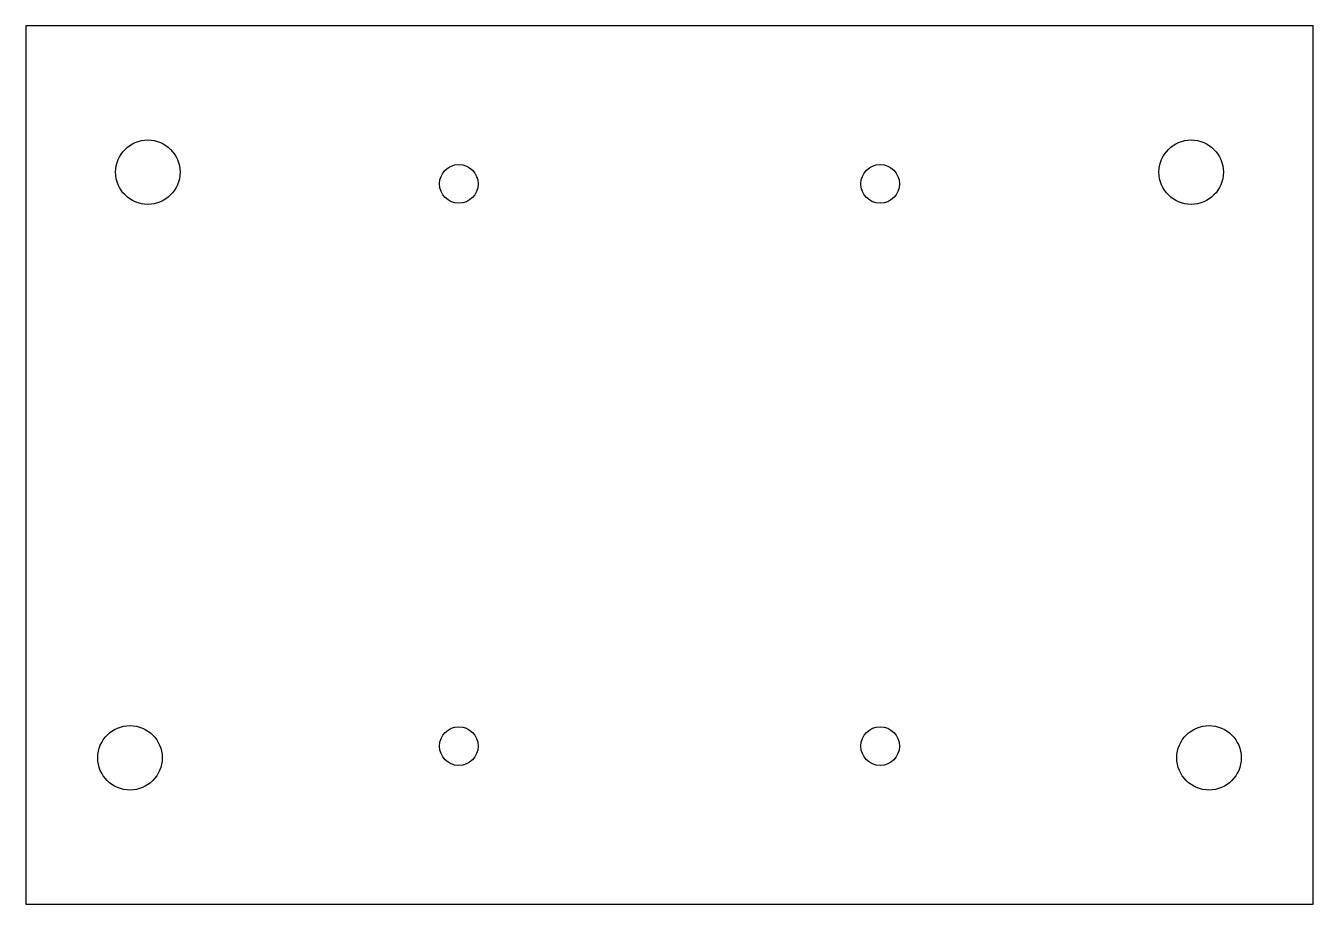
# Model space of a CAD drawing. Header units: millimetres. Extents: x -55 to 55, y -38 to 38.
import ezdxf

# ---------------------------------------------------------------- set-up
doc = ezdxf.new("R2010")
doc.units = ezdxf.units.MM

msp = doc.modelspace()

# ---------------------------------------------------------------- linework, layer by layer
at = {"color": 7, "linetype": 'Continuous', "lineweight": 25}
for p, q in [((55, 37.5), (-55, 37.5)), ((-55, 37.5), (-55, -37.5)), ((55, -37.5), (55, 37.5)), ((-55, -37.5), (55, -37.5))]:
    msp.add_line(p, q, dxfattribs=at)
for centre, radius in [((-44.57, 25), 2.75), ((44.57, 25), 2.75), ((-18, 24), 1.65), ((18, 24), 1.65), ((-46.095, -25), 2.75), ((-18, -24), 1.65), ((18, -24), 1.65), ((46.095, -25), 2.75)]:
    msp.add_circle(centre, radius, dxfattribs=at)

doc.saveas('drawing.dxf')
